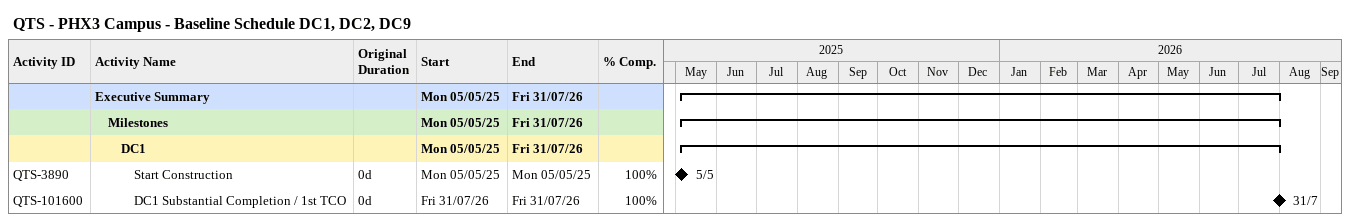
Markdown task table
QTS - PHX3 Campus - Baseline Schedule DC1, DC2, DC9

| ID | Level | Task | Original duration | Start | Finish | % complete |
|---|---|---|---|---|---|---|
|  | 1 | **Executive Summary** |  | 2025-05-05 | 2026-07-31 |  |
|  | 2 | **Milestones** |  | 2025-05-05 | 2026-07-31 |  |
|  | 3 | **DC1** |  | 2025-05-05 | 2026-07-31 |  |
| QTS-3890 | 4 | Start Construction | 0d | 2025-05-05 | 2025-05-05 | 100 |
| QTS-101600 | 4 | DC1 Substantial Completion / 1st TCO | 0d | 2026-07-31 | 2026-07-31 | 100 |
